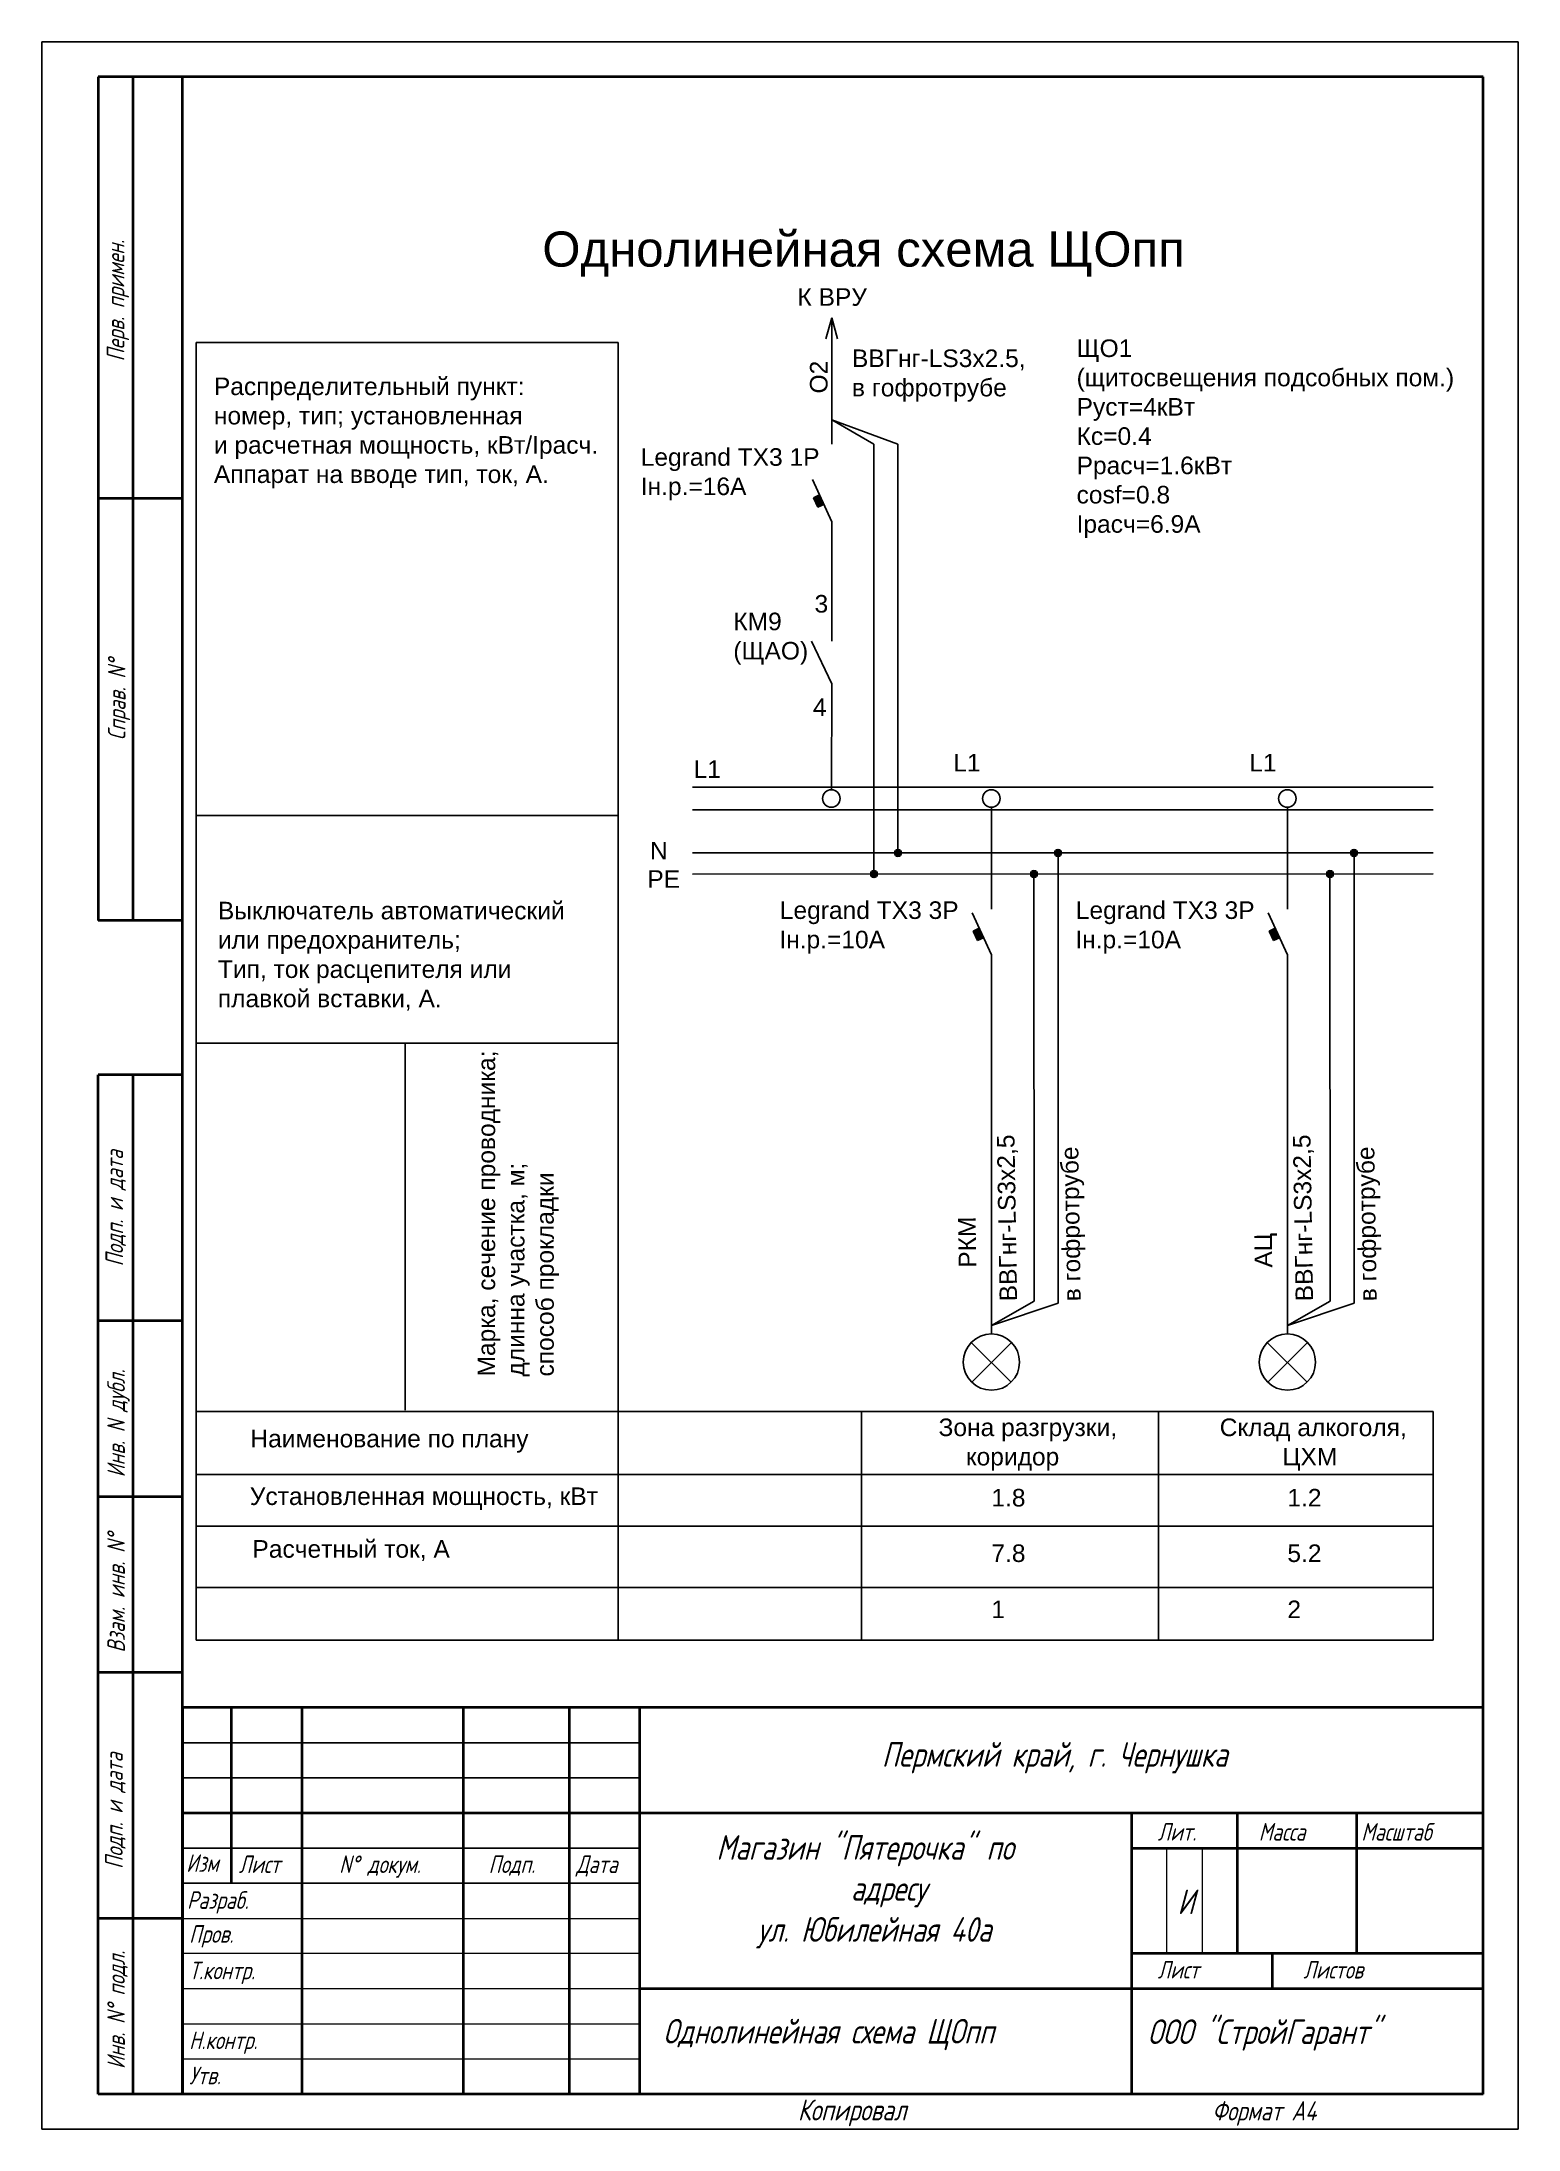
# Model space of a CAD drawing. Header units: millimetres. Extents: x 710 to 920, y 508 to 805.
import ezdxf
from ezdxf.enums import TextEntityAlignment as Align

# ---------------------------------------------------------------- set-up
doc = ezdxf.new("R2010")
doc.units = ezdxf.units.MM
doc.layers.add('KONTUR', color=7, linetype='Continuous')
for name, color, linetype, lineweight in [('Основная', 7, 'Continuous', 40), ('текст', 7, 'Continuous', 30), ('тонкая', 7, 'Continuous', 20)]:
    doc.layers.add(name, color=color, linetype=linetype, lineweight=lineweight)
doc.styles.get("Standard").update_dxf_attribs({"font": 'arial.ttf'})
doc.styles.add('стиль1', font='romans.shx', dxfattribs={"width": 0.75, "oblique": 15, "height": 3.5})

# ---------------------------------------------------------------- blocks, each defined once
blk = doc.blocks.new('*U2')
for p, q in [((-11.38, 1.63), (93.97, 1.63)), ((-11.38, -1.63), (93.97, -1.63)), ((-11.38, -7.75), (93.97, -7.73)), ((-11.38, -10.75), (93.97, -10.73))]:
    blk.add_line(p, q)
at = {"char_height": 2.5, "attachment_point": 1}
for s, insert in [('N', (-17.4, -6.18)), ('PE', (-17.78, -10.21))]:
    blk.add_mtext_dynamic_manual_height_columns(s, width=0.9388, gutter_width=12.5, heights=[0], dxfattribs=dict(at, insert=insert))
blk = doc.blocks.new('Стрелка')
for q in [(-0.83, 4.98), (0, 0), (0.83, 4.98), (0, 8)]:
    blk.add_line((0, 8), q)
blk = doc.blocks.new('Освещение')
h = blk.add_hatch(color=256)
h.dxf.hatch_style = 1
h.paths.add_polyline_path([(8.98, -7.75, 1), (9.98, -7.75, 1)])
h = blk.add_hatch(color=256)
h.dxf.hatch_style = 1
h.paths.add_polyline_path([(5.56, -10.75, 1), (6.56, -10.75, 1)])
h = blk.add_hatch(color=256)
h.dxf.hatch_style = 1
h.paths.add_polyline_path([(-1.74, -18.47), (-2.58, -18.86), (-1.97, -20.2), (-1.12, -19.81)])
for p, q in [((0, -11.25), (0, -1.25)), ((9.49, -71.81), (9.49, -8.25)), ((0, -10.76), (0, -15.76)), ((6.07, -71.5), (6.06, -11.25)), ((0, -22.27), (-2.75, -16.27)), ((0, -22.27), (0, -27.27)), ((0, -33.27), (0, -27.27)), ((0, -39.34), (0, -33.27)), ((0, -45.34), (0, -39.34)), ((0, -45.34), (0.01, -76.19)), ((0.01, -75), (6.07, -71.5)), ((0.01, -75), (9.49, -71.81)), ((-2.86, -77.39), (2.8, -83.05)), ((-2.78, -83.05), (2.88, -77.4))]:
    blk.add_line(p, q)
at = {"linetype": 'Continuous'}
for p, q in [((-1.72, -18.46), (-2.58, -18.86)), ((-2.58, -18.86), (-1.97, -20.2)), ((-1.97, -20.2), (-1.11, -19.81)), ((-1.97, -20.2), (-1.97, -20.2))]:
    blk.add_line(p, q, dxfattribs=at)
for centre, radius in [((0, 0), 1.25), ((9.48, -7.75), 0.5), ((6.06, -10.75), 0.5), ((0.01, -80.19), 4)]:
    blk.add_circle(centre, radius)
for tag, p in [('Подкл', (-5.42, 3.85)), ('Автомат_001', (-30.09, -17.14)), ('Автомат_002', (-30.16, -21.32)), ('Обозначение_001', (-9.72, -90.67)), ('Обозначение_002', (-9.45, -94.88)), ('ТокРасч', (0.01, -108.63)), ('Колонка', (0.01, -116.61))]:
    blk.add_attdef(tag, p, '', height=2.5)
for tag, p in [('Длина', (1.19, -43.91)), ('Маркер', (-4.63, -66.77)), ('Марка', (1.18, -71.56)), ('Способ', (10.23, -71.56))]:
    blk.add_attdef(tag, text='', height=2.5, rotation=90.9399).set_placement(p, align=Align.TOP_LEFT)
blk.add_attdef('Мощность', text='', height=2.5).set_placement((0.01, -98.22), align=Align.TOP_LEFT)

msp = doc.modelspace()

# ---------------------------------------------------------------- hatches: boundary and pattern name
h = msp.add_hatch(color=256)
h.dxf.hatch_style = 1
h.paths.add_polyline_path([(820.83, 740.15), (819.99, 739.76), (820.6, 738.41), (821.45, 738.8)])
h = msp.add_hatch(color=256)
h.dxf.hatch_style = 1
h.paths.add_polyline_path([(832.5, 689.22, 1), (831.5, 689.22, 1)])
h = msp.add_hatch(color=256)
h.dxf.hatch_style = 1
h.paths.add_polyline_path([(829.08, 686.22, 1), (828.08, 686.22, 1)])

# ---------------------------------------------------------------- linework, layer by layer
for p, q in [((732.2, 577.23), (732.2, 761.86)), ((732.2, 761.86), (792.2, 761.86)), ((792.2, 761.86), (792.2, 609.73)), ((822.57, 747.37), (822.57, 757.37)), ((828.58, 747.37), (822.57, 750.84)), ((832, 747.37), (822.57, 750.84)), ((828.58, 686.22), (828.58, 747.37)), ((832, 689.22), (832, 747.37)), ((822.57, 736.34), (819.83, 742.34)), ((822.57, 736.35), (822.57, 731.35)), ((822.57, 725.35), (822.57, 731.35)), ((822.57, 719.35), (822.57, 725.35)), ((822.57, 713.28), (819.72, 719.36)), ((822.56, 698.22), (822.57, 713.28)), ((732.2, 694.56), (792.2, 694.56)), ((732.17, 662.16), (792.14, 662.16)), ((761.92, 662.06), (761.92, 609.93)), ((908.1, 609.73), (732.2, 609.73)), ((792.2, 609.73), (792.2, 577.23)), ((826.81, 609.73), (826.81, 577.23)), ((869.04, 609.7), (869.04, 577.2)), ((908.1, 609.73), (908.1, 577.23)), ((908.1, 600.8), (732.2, 600.8)), ((908.1, 593.45), (732.2, 593.45)), ((908.1, 584.73), (732.2, 584.73)), ((908.1, 577.23), (732.2, 577.23)), ((795.22, 562.63), (730.22, 562.63)), ((795.22, 557.63), (730.22, 557.63)), ((795.22, 547.63), (730.22, 547.63)), ((795.22, 542.63), (730.22, 542.63)), ((865.22, 512.63), (865.22, 512.63))]:
    msp.add_line(p, q)
at = {"linetype": 'Continuous'}
for p, q in [((820.85, 740.16), (819.99, 739.76)), ((819.99, 739.76), (820.6, 738.41)), ((820.6, 738.41), (821.46, 738.81)), ((820.6, 738.41), (820.6, 738.41))]:
    msp.add_line(p, q, dxfattribs=at)
for centre, radius in [((822.52, 696.97), 1.25), ((832, 689.22), 0.5), ((828.58, 686.22), 0.5)]:
    msp.add_circle(centre, radius)
at = {"layer": 'KONTUR'}
for p, q in [((710.22, 507.63), (710.22, 804.63)), ((710.22, 804.63), (920.22, 804.63)), ((920.22, 804.63), (920.22, 507.63)), ((920.22, 507.63), (710.22, 507.63))]:
    msp.add_line(p, q, dxfattribs=at)
at = {"layer": 'Основная'}
for p, q in [((718.22, 799.63), (718.22, 679.63)), ((915.22, 799.63), (718.22, 799.63)), ((723.22, 679.63), (723.22, 799.63)), ((730.22, 552.63), (730.22, 799.63)), ((915.22, 512.63), (915.22, 799.63)), ((730.22, 739.63), (718.22, 739.63)), ((730.22, 679.63), (718.22, 679.63)), ((718.22, 512.63), (718.22, 657.63)), ((730.22, 657.63), (718.22, 657.63)), ((723.22, 512.63), (723.22, 657.63)), ((730.22, 622.63), (718.22, 622.63)), ((730.22, 597.63), (718.22, 597.63)), ((730.22, 572.63), (718.22, 572.63)), ((730.22, 567.63), (730.22, 512.63)), ((915.22, 567.63), (730.22, 567.63)), ((737.22, 542.63), (737.22, 567.63)), ((747.22, 567.63), (747.22, 512.63)), ((770.22, 512.63), (770.22, 567.63)), ((785.22, 567.63), (785.22, 512.63)), ((795.22, 567.63), (795.22, 512.63)), ((730.22, 512.63), (730.22, 552.63)), ((730.22, 552.63), (915.22, 552.63)), ((865.22, 552.63), (865.22, 512.63)), ((880.22, 552.63), (880.22, 532.63)), ((897.22, 552.63), (897.22, 532.63)), ((865.22, 547.63), (915.22, 547.63)), ((730.22, 537.63), (718.22, 537.63)), ((915.22, 532.63), (865.22, 532.63)), ((885.22, 532.63), (885.22, 527.63)), ((915.22, 527.63), (795.22, 527.63)), ((915.22, 512.63), (718.22, 512.63))]:
    msp.add_line(p, q, dxfattribs=at)
at = {"layer": 'тонкая'}
for p, q in [((870.21, 547.42), (870.21, 532.63)), ((875.28, 547.42), (875.28, 532.63)), ((730.22, 537.63), (795.22, 537.63)), ((795.22, 532.63), (730.22, 532.63)), ((795.22, 527.63), (730.22, 527.63))]:
    msp.add_line(p, q, dxfattribs=at)
for points in [[(730.22, 522.63), (795.22, 522.63)], [(730.22, 517.63), (795.22, 517.63)]]:
    msp.add_lwpolyline(points, dxfattribs=at)

# ---------------------------------------------------------------- block references
for name, p in [('Стрелка', (822.57, 757.37)), ('*U2', (814.13, 696.97))]:
    msp.add_blockref(name, p)
ref = msp.add_blockref('Освещение', (845.28, 696.97))
ref.add_attrib('Подкл', 'L1', (839.86, 700.81), dxfattribs={"height": 2.5})
ref.add_attrib('Автомат_001', 'Legrand TX3 3P', (815.19, 679.83), dxfattribs={"height": 2.5})
ref.add_attrib('Маркер', 'РКМ', dxfattribs={"height": 2.5, "rotation": 90.9399}).set_placement((840.65, 630.19), align=Align.TOP_LEFT)
ref.add_attrib('Марка', 'ВВГнг-LS3x2,5', dxfattribs={"height": 2.5, "rotation": 90.9399}).set_placement((846.45, 625.41), align=Align.TOP_LEFT)
ref.add_attrib('Способ', 'в гофротрубе', dxfattribs={"height": 2.5, "rotation": 90.9399}).set_placement((855.5, 625.41), align=Align.TOP_LEFT)
ref.add_attrib('Обозначение_001', '  Зона разгрузки,', (835.83, 606.25), dxfattribs={"height": 2.5})
ref.add_attrib('Мощность', '1.8', dxfattribs={"height": 2.5}).set_placement((845.28, 598.74), align=Align.TOP_LEFT)
ref.add_attrib('ТокРасч', '7.8', (845.28, 588.34), dxfattribs={"height": 2.5})
ref.add_attrib('Колонка', '1', (845.28, 580.35), dxfattribs={"height": 2.5})
ref.add_attrib('Автомат_002', 'Iн.р.=10А', (815.12, 675.65), dxfattribs={"height": 2.5})
ref.add_attrib('Обозначение_002', '      коридор', (835.83, 602.08), dxfattribs={"height": 2.5})
ref = msp.add_blockref('Освещение', (887.38, 696.97))
ref.add_attrib('Подкл', 'L1', (881.96, 700.81), dxfattribs={"height": 2.5})
ref.add_attrib('Автомат_001', 'Legrand TX3 3P', (857.29, 679.83), dxfattribs={"height": 2.5})
ref.add_attrib('Маркер', 'АЦ', dxfattribs={"height": 2.5, "rotation": 90.9399}).set_placement((882.75, 630.19), align=Align.TOP_LEFT)
ref.add_attrib('Марка', 'ВВГнг-LS3x2,5', dxfattribs={"height": 2.5, "rotation": 90.9399}).set_placement((888.55, 625.41), align=Align.TOP_LEFT)
ref.add_attrib('Способ', 'в гофротрубе', dxfattribs={"height": 2.5, "rotation": 90.9399}).set_placement((897.6, 625.41), align=Align.TOP_LEFT)
ref.add_attrib('Обозначение_001', 'Склад алкоголя,', (877.76, 606.25), dxfattribs={"height": 2.5})
ref.add_attrib('Мощность', '1.2', dxfattribs={"height": 2.5}).set_placement((887.38, 598.74), align=Align.TOP_LEFT)
ref.add_attrib('ТокРасч', '5.2', (887.38, 588.34), dxfattribs={"height": 2.5})
ref.add_attrib('Колонка', '2', (887.38, 580.35), dxfattribs={"height": 2.5})
ref.add_attrib('Автомат_002', 'Iн.р.=10А', (857.22, 675.65), dxfattribs={"height": 2.5})
ref.add_attrib('Обозначение_002', '         ЦХМ', (877.93, 602.08), dxfattribs={"height": 2.5})

# ---------------------------------------------------------------- texts
at = {"attachment_point": 1}
for s, width, insert, char_height in [('Однолинейная схема ЩОпп', 106.257, (781.41, 777.64), 5), ('К ВРУ', 15.8143, (817.7, 769.57), 2.5), ('ВВГнг-LS3x2.5,\\Pв гофротрубе', 33.8081, (825.45, 760.85), 2.5), ('ЩО1 \\P(щитосвещения подсобных пом.)\\PPуст=4кВт\\PКс=0.4\\PРрасч=1.6кВт\\Pcosf=0.8\\PIрасч=6.9A', 68.0665, (857.4, 762.28), 2.5), ('Распределительный пункт:\\Pномер, тип; установленная\\Pи расчетная мощность, кВт/Iрасч. Аппарат на вводе тип, ток, А.', 55.2331, (734.7, 756.86), 2.5), ('Legrand TX3 1P\\PIн.р.=16А', 27.1918, (795.41, 746.8), 2.5), ('3', 1.4545, (820.13, 725.92), 2.5), ('КМ9\\P(ЩАО)', 9.1297, (808.58, 723.41), 2.5), ('4', 1.4545, (819.9, 711.22), 2.5), ('L1', 14.4703, (802.93, 702.4), 2.5), ('Выключатель автоматический\\Pили предохранитель;\\PТип, ток расцепителя или\\Pплавкой вставки, А.', 49.8574, (735.27, 682.27), 2.5), ('Наименование по плану', 47.5, (739.89, 607.15), 2.5), ('Установленная мощность, кВт', 50, (739.81, 598.95), 2.5), ('Расчетный ток, А', 50, (740.18, 591.45), 2.5)]:
    msp.add_mtext_dynamic_manual_height_columns(s, width=width, gutter_width=12.5, heights=[0], dxfattribs=dict(at, insert=insert, char_height=char_height))
at = {"char_height": 2.5, "attachment_point": 1, "rotation": 90}
for s, width, insert in [('О2', 7.7148, (819.48, 754.59)), ('Марка, сечение проводника;\\Pдлинна участка, м; \\Pспособ прокладки', 46.8328, (772.2, 614.73))]:
    msp.add_mtext_dynamic_manual_height_columns(s, width=width, gutter_width=12.5, heights=[0], dxfattribs=dict(at, insert=insert))
at = {"char_height": 3.5, "attachment_point": 1, "style": 'стиль1'}
for s, width, insert in [('Пермский край, г. Чернушка', 63.7416, (829.7, 562.71)), ('\\pi5.0065;Магазин "Пятерочка" по\\P\\pi24.136;адресу \\P\\pi10.819;ул. Юбилейная 40а', 61.388, (801.16, 549.48)), ('И', 3.5309, (871.75, 541.75)), ('Однолинейная схема ЩОпп', 65.7745, (798.6, 523.33)), ('ООО "СтройГарант"', 46.337, (867.5, 523.26))]:
    msp.add_mtext_dynamic_manual_height_columns(s, width=width, gutter_width=12.5, heights=[0], dxfattribs=dict(at, insert=insert))
at = {"layer": 'текст', "style": 'стиль1', "oblique": 15, "width": 0.75}
for s, p in [('Перв. примен.', (721.97, 759.15)), ('Справ. N%%d', (722.13, 705.26)), ('Подп. и дата', (721.79, 630.4)), ('Инв. N дубл.', (722.04, 600.38)), ('Взам. инв. N%%d', (722.04, 575.45)), ('Подп. и дата', (721.74, 544.67)), ('Инв. N%%d подл.', (722.04, 516.2))]:
    msp.add_text(s, height=2.5, rotation=90, dxfattribs=at).set_placement(p)
for s, height, p in [('Лит.', 2.5, (868.94, 548.7)), ('Масса', 2.5, (883.31, 548.7)), ('Масштаб', 2.5, (897.9, 548.7)), ('Изм', 2.5, (730.76, 544.25)), ('Лист', 2.5, (738.24, 544.09)), ('N%%d докум. ', 2.5, (752.52, 544.09)), ('Подп.', 2.5, (773.77, 544.09)), ('Дата', 2.5, (786.23, 544.09)), ('Разраб.', 2.5, (730.88, 538.99)), ('Пров.', 2.5, (731.18, 534.16)), ('Т.контр.', 2.5, (731.18, 528.97)), ('Лист', 2.5, (868.94, 529.08)), ('Листов', 2.5, (889.66, 529.08)), ('Н.контр.', 2.5, (731.18, 519.04)), ('Утв.', 2.5, (731.18, 514.03)), ('Копировал', 3, (817.75, 508.88)), ('Формат А4', 2.75, (876.68, 508.88))]:
    msp.add_text(s, height=height, dxfattribs=at).set_placement(p)

doc.saveas('drawing.dxf')
